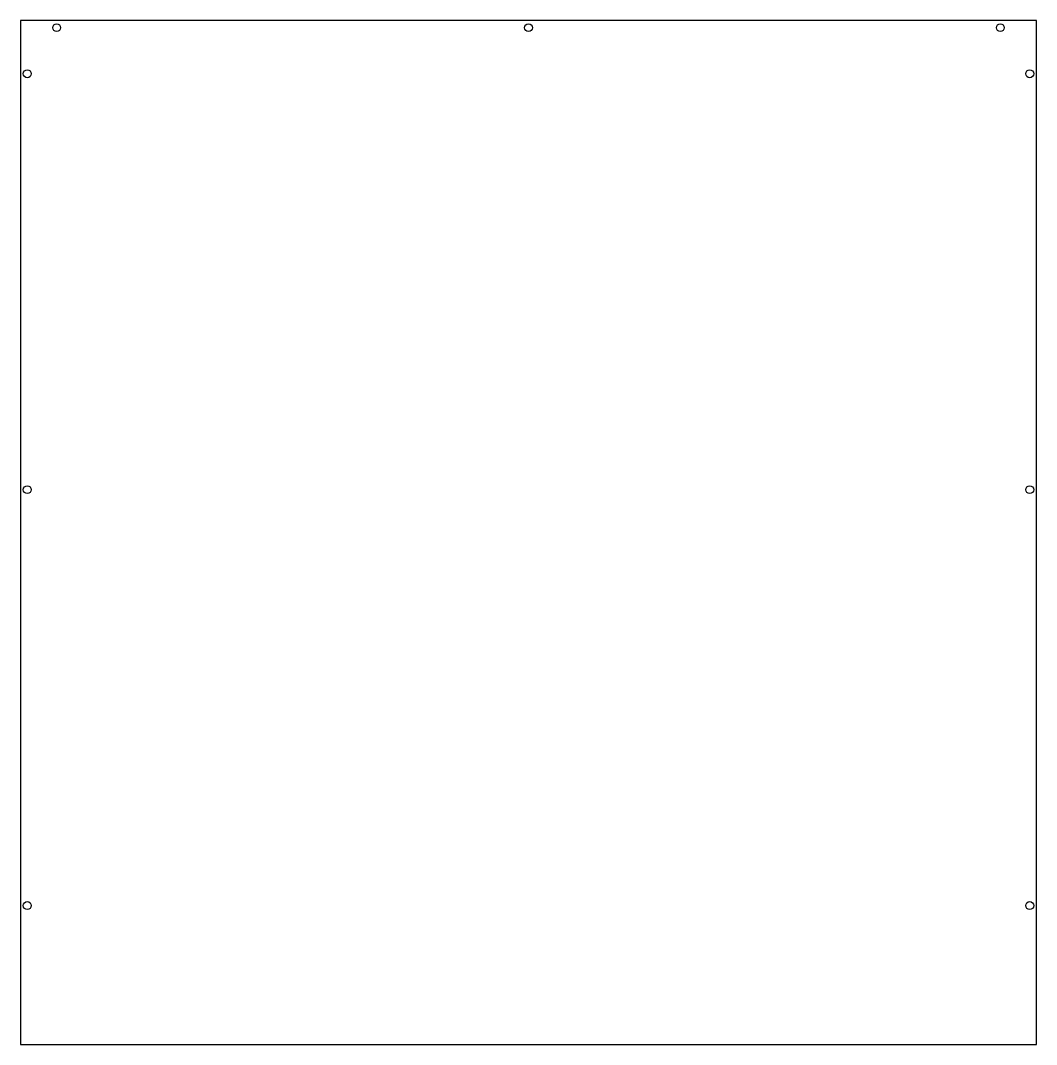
# Model space of a CAD drawing. Header units: millimetres. Extents: x -226 to 226, y 89 to 544.
import ezdxf

# ---------------------------------------------------------------- set-up
doc = ezdxf.new("R2010")
doc.units = ezdxf.units.MM
doc.layers.get('0').update_dxf_attribs({"linetype": 'CONTINUOUS'})

msp = doc.modelspace()

# ---------------------------------------------------------------- linework, layer by layer
msp.add_lwpolyline([(226, 88.5), (226, 544), (-226, 544), (-226, 88.5)], close=True)
for centre in [(-209.9, 540.8), (0, 540.8), (209.9, 540.8), (-223, 520.3), (223, 520.3), (-223, 335.3), (223, 335.3), (-223, 150.3), (223, 150.3)]:
    msp.add_circle(centre, 1.75)

doc.saveas('drawing.dxf')
